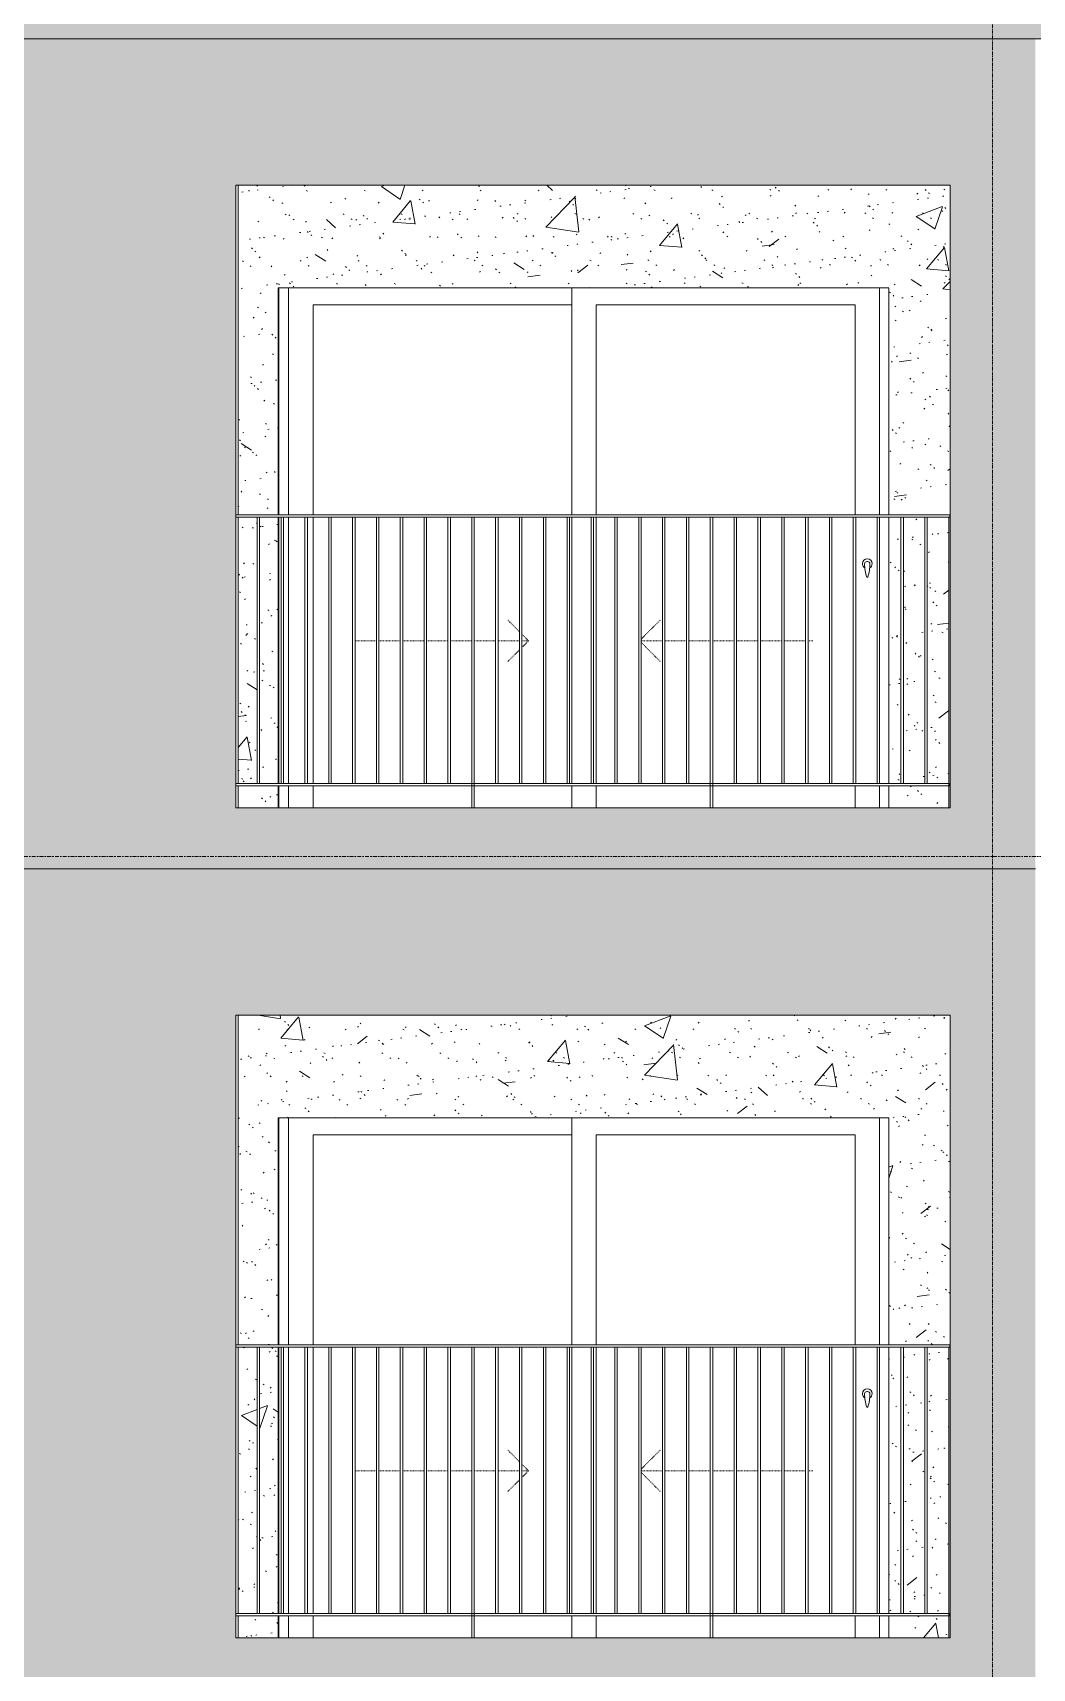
# Model space of a CAD drawing. Header units: millimetres. Extents: x 9199 to 175431, y -4466 to 35300.
# Drawn here: x 123670 to 127764, y 22675 to 29375 of the extents above; entities that cross this region are included whole.
import ezdxf

# ---------------------------------------------------------------- set-up
doc = ezdxf.new("R2010")
doc.units = ezdxf.units.MM
for name, pattern in [('Centre', [31.75, 6.35, -4.7625, 15.875, -4.7625]), ('Dash', [6, 3, -3]), ('Grid Line', [22.225, 12.7, -3.175, 3.175, -3.175])]:
    doc.linetypes.add(name, pattern=pattern)
for name, color, linetype, lineweight in [('0-2', 250, 'Continuous', 5), ('A-DOOR', 31, 'Continuous', 9), ('A-DOOR-FRAM', 31, 'Continuous', 9), ('A-DOOR-HDLN', 31, 'Dash', 18), ('A-FLOR-HRAL', 11, 'Continuous', 9), ('A-FLOR-LEVL-2', 51, 'Centre', 9), ('A-WALL', 113, 'Continuous', 9), ('A-WALL-PATT-1', 9, 'Continuous', 9), ('A-WALL-PATT-2', 111, 'Continuous', 5), ('I-WALL', 2, 'Continuous', 9), ('I-WALL-1', 7, 'Continuous', 9), ('S-GRID-1', 1, 'Grid Line', 9)]:
    doc.layers.add(name, color=color, linetype=linetype, lineweight=lineweight)
pattern_1 = [(50, (-51555.6, 1200), (1093.104, -95.634), [114.3, -1257.3]), (355, (-51555.6, 1200), (-211.457, 1146.34), [91.44, -1005.84]), (100.451, (-51464.5, 1192), (881.656, 1050.7), [97.14, -1068.54]), (46.184, (-51555.6, 1504.8), (1626.475, -252.26), [171.45, -1885.95]), (96.636, (-51420, 1483.8), (1424.42, 1484.565), [145.71, -1602.81]), (351.184, (-51555.6, 1504.8), (1424.43, 1484.55), [137.16, -1508.76]), (21, (-51403.2, 1428.6), (909.686, -613.59), [114.3, -1257.3]), (326, (-51403.2, 1428.6), (370.81, 1105.13), [91.44, -1005.84]), (71.451, (-51327.4, 1377.5), (1280.503, 491.528), [97.14, -1068.54]), (37.5, (-51555.58, 1200), (18.5313, 507.33), [50.292, -943.356, 50.292, -970.788, -1009.65]), (37.5, (-51555.58, 1200), (18.5313, 507.33), [-2014.728, 50.292, -959.358]), (7.5, (-51555.6, 1200), (400.918, 601.084), [50.292, -531.876, 50.292, -920.496, -384.81]), (7.5, (-51555.6, 1200), (400.918, 601.084), [-1552.956, 50.292, -334.518]), (327.5, (-51895.43, 1200), (813.545, -34.374), [50.292, -330.708, 50.292, -1138.428, -1577.34]), (327.5, (-51895.43, 1200), (813.545, -34.374), [-1569.72, 50.292, -1527.048]), (317.5, (-52047.8, 1200), (888.775, 152.56), [50.292, -445.008, 50.292, -739.14, -1120.14]), (317.5, (-52047.8, 1200), (888.775, 152.56), [-1284.732, 50.292, -1069.848])]
pattern_2 = [(37.5, (-51555.58, 1200), (-4.79953, 146.8239), [5.029, -110.795, 5.029, -124.511, -123.825]), (37.5, (-51555.58, 1200), (-4.79953, 146.8239), [-245.364, 5.029, -118.796]), (7.5, (-51555.58, 1200), (134.8574, 215.0472), [5.029, -57.455, 5.029, -99.365, -40.005]), (7.5, (-51555.58, 1200), (134.8574, 215.0472), [-166.878, 5.029, -34.976]), (327.5, (-51649.3, 1200), (237.29776, 0.4316), [5.029, -33.071, 5.029, -132.131, -179.07]), (327.5, (-51649.3, 1200), (237.29776, 0.4316), [-175.26, 5.029, -174.041]), (317.5, (-51649.3, 1200), (229.067, 66.8792), [5.029, -14.021, 5.029, -84.887, -102.87]), (317.5, (-51649.3, 1200), (229.067, 66.8792), [-108.966, 5.029, -97.841])]

# ---------------------------------------------------------------- blocks, each defined once
blk = doc.blocks.new('NCV_TKTC_TANG 6 - 8_rvt-4-TKCS_MẶT ĐỨNG HƯỚNG TÂY')
at = {"layer": 'A-WALL-PATT-1'}
h = blk.add_hatch(dxfattribs=at)
h.set_pattern_fill('FP_19', color=256, style=0, pattern_type=2)
h.set_pattern_definition(pattern_1)
h.paths.add_polyline_path([(-53716.9, 22800), (-53716.9, 22890), (-53962.4, 22890), (-53962.4, 22800)])
h.paths.add_polyline_path([(-56462.4, 22800), (-56462.4, 22890), (-56626.9, 22890), (-56626.9, 22800), (-56616.1, 22800)])
h.paths.add_polyline_path([(-56462.4, 22900), (-56462.4, 23990), (-56538.8, 23990), (-56538.8, 22900)])
h.paths.add_polyline_path([(-53716.9, 22900), (-53716.9, 23990), (-53804.6, 23990), (-53804.6, 22900)])
h.paths.add_polyline_path([(-53814.6, 22900), (-53814.6, 23990), (-53902.2, 23990), (-53902.2, 22900), (-53851.3, 22900)])
h.paths.add_polyline_path([(-56626.9, 22900), (-56548.8, 22900), (-56548.8, 23990), (-56626.9, 23990), (-56626.9, 23156.3)])
h.paths.add_polyline_path([(-53962.4, 22900), (-53912.2, 22900), (-53912.2, 23990), (-53962.4, 23990), (-53962.4, 22979.4)])
h.paths.add_polyline_path([(-53711.9, 23990), (-53711.5, 23990), (-53711.5, 25350), (-56626.9, 25350), (-56626.9, 24000), (-56462.4, 24000), (-56462.4, 24930), (-53962.4, 24930), (-53962.4, 24000), (-53711.9, 24000)])
h = blk.add_hatch(dxfattribs=at)
h.set_pattern_fill('FP_20', color=256, style=0, pattern_type=2)
h.set_pattern_definition(pattern_2)
h.paths.add_polyline_path([(-53716.9, 22800), (-53716.9, 22890), (-53962.4, 22890), (-53962.4, 22800)])
h.paths.add_polyline_path([(-56462.4, 22800), (-56462.4, 22890), (-56626.9, 22890), (-56626.9, 22800), (-56616.1, 22800)])
h.paths.add_polyline_path([(-56462.4, 22900), (-56462.4, 23990), (-56538.8, 23990), (-56538.8, 22900)])
h.paths.add_polyline_path([(-53716.9, 22900), (-53716.9, 23990), (-53804.6, 23990), (-53804.6, 22900)])
h.paths.add_polyline_path([(-53814.6, 22900), (-53814.6, 23990), (-53902.2, 23990), (-53902.2, 22900), (-53851.3, 22900)])
h.paths.add_polyline_path([(-56626.9, 22900), (-56548.8, 22900), (-56548.8, 23990), (-56626.9, 23990), (-56626.9, 23156.3)])
h.paths.add_polyline_path([(-53962.4, 22900), (-53912.2, 22900), (-53912.2, 23990), (-53962.4, 23990), (-53962.4, 22979.4)])
h.paths.add_polyline_path([(-53711.9, 23990), (-53711.5, 23990), (-53711.5, 25350), (-56626.9, 25350), (-56626.9, 24000), (-56462.4, 24000), (-56462.4, 24930), (-53962.4, 24930), (-53962.4, 24000), (-53711.9, 24000)])
at = {"layer": 'I-WALL-1'}
for p, q in [((-56626.9, 25350), (-56626.9, 24000)), ((-56462.4, 24000), (-56462.4, 24930)), ((-56462.4, 24930), (-53962.4, 24930)), ((-53962.4, 24930), (-53962.4, 24000)), ((-56626.9, 23990), (-56626.9, 22900)), ((-56462.4, 22900), (-56462.4, 23990)), ((-53962.4, 23990), (-53962.4, 22900)), ((-56626.9, 22890), (-56626.9, 22800)), ((-56462.4, 22800), (-56462.4, 22890)), ((-53962.4, 22890), (-53962.4, 22800))]:
    blk.add_line(p, q, dxfattribs=at)
blk = doc.blocks.new('NCV_TKTC_TANG 6 - 8_rvt-5-TKCS_MẶT ĐỨNG HƯỚNG TÂY')
at = {"layer": 'A-WALL-PATT-1'}
h = blk.add_hatch(dxfattribs=at)
h.set_pattern_fill('FP_19', color=256, style=0, pattern_type=2)
h.set_pattern_definition(pattern_1)
h.paths.add_polyline_path([(-56616.1, 26200), (-56462.4, 26200), (-56462.4, 26290), (-56626.9, 26290), (-56626.9, 26200)])
h.paths.add_polyline_path([(-53716.9, 26200), (-53716.9, 26290), (-53962.4, 26290), (-53962.4, 26200)])
h.paths.add_polyline_path([(-56462.4, 26300), (-56462.4, 27390), (-56538.8, 27390), (-56538.8, 26300)])
h.paths.add_polyline_path([(-53716.9, 26300), (-53716.9, 27390), (-53804.6, 27390), (-53804.6, 26300)])
h.paths.add_polyline_path([(-56548.8, 26300), (-56548.8, 27390), (-56626.9, 27390), (-56626.9, 26300), (-56555.6, 26300)])
h.paths.add_polyline_path([(-53962.4, 26300), (-53912.2, 26300), (-53912.2, 27390), (-53962.4, 27390), (-53962.4, 26379.4)])
h.paths.add_polyline_path([(-53902.2, 26300), (-53814.6, 26300), (-53814.6, 27390), (-53902.2, 27390), (-53902.2, 26336.4)])
h.paths.add_polyline_path([(-53711.9, 27390), (-53711.5, 27390), (-53711.5, 28750), (-56626.9, 28750), (-56626.9, 27400), (-56462.4, 27400), (-56462.4, 28330), (-53962.4, 28330), (-53962.4, 27400), (-53711.9, 27400)])
h = blk.add_hatch(dxfattribs=at)
h.set_pattern_fill('FP_20', color=256, style=0, pattern_type=2)
h.set_pattern_definition(pattern_2)
h.paths.add_polyline_path([(-56616.1, 26200), (-56462.4, 26200), (-56462.4, 26290), (-56626.9, 26290), (-56626.9, 26200)])
h.paths.add_polyline_path([(-53716.9, 26200), (-53716.9, 26290), (-53962.4, 26290), (-53962.4, 26200)])
h.paths.add_polyline_path([(-56462.4, 26300), (-56462.4, 27390), (-56538.8, 27390), (-56538.8, 26300)])
h.paths.add_polyline_path([(-53716.9, 26300), (-53716.9, 27390), (-53804.6, 27390), (-53804.6, 26300)])
h.paths.add_polyline_path([(-56548.8, 26300), (-56548.8, 27390), (-56626.9, 27390), (-56626.9, 26300), (-56555.6, 26300)])
h.paths.add_polyline_path([(-53962.4, 26300), (-53912.2, 26300), (-53912.2, 27390), (-53962.4, 27390), (-53962.4, 26379.4)])
h.paths.add_polyline_path([(-53902.2, 26300), (-53814.6, 26300), (-53814.6, 27390), (-53902.2, 27390), (-53902.2, 26336.4)])
h.paths.add_polyline_path([(-53711.9, 27390), (-53711.5, 27390), (-53711.5, 28750), (-56626.9, 28750), (-56626.9, 27400), (-56462.4, 27400), (-56462.4, 28330), (-53962.4, 28330), (-53962.4, 27400), (-53711.9, 27400)])
at = {"layer": 'I-WALL-1'}
for p, q in [((-56626.9, 28750), (-56626.9, 27400)), ((-56462.4, 27400), (-56462.4, 28330)), ((-56462.4, 28330), (-53962.4, 28330)), ((-53962.4, 28330), (-53962.4, 27400)), ((-56626.9, 27390), (-56626.9, 26300)), ((-56462.4, 26300), (-56462.4, 27390)), ((-53962.4, 27390), (-53962.4, 26300)), ((-56626.9, 26290), (-56626.9, 26200)), ((-56462.4, 26200), (-56462.4, 26290)), ((-53962.4, 26290), (-53962.4, 26200))]:
    blk.add_line(p, q, dxfattribs=at)
blk = doc.blocks.new('Railing - 10mm-1251313-TKCS_MẶT ĐỨNG HƯỚNG TÂY')
at = {"layer": 'A-FLOR-HRAL'}
for p, q in [((-70214.4, 2500), (-70214.4, 3590)), ((-70204.4, 2500), (-70204.4, 3590))]:
    blk.add_line(p, q, dxfattribs=at)
blk = doc.blocks.new('Railing - 50 x 10mm-V205-TKCS_MẶT ĐỨNG HƯỚNG TÂY')
at = {"layer": 'A-FLOR-HRAL'}
for p, q in [((-71091.4, 5800), (-71091.4, 6990)), ((-71081.4, 6990), (-71091.4, 6990)), ((-71081.4, 5800), (-71081.4, 6990))]:
    blk.add_line(p, q, dxfattribs=at)
blk = doc.blocks.new('Railing - 50 x 10mm-V231-TKCS_MẶT ĐỨNG HƯỚNG TÂY')
at = {"layer": 'A-FLOR-HRAL'}
for p in [(-61916.9, 16000), (-61911.5, 17190)]:
    blk.add_line(p, (-61916.9, 17190), dxfattribs=at)
blk = doc.blocks.new('Railing - 50 x 10mm-V209-TKCS_MẶT ĐỨNG HƯỚNG TÂY')
at = {"layer": 'A-FLOR-HRAL'}
blk.add_line((-56636.5, 5800), (-56636.5, 6990), dxfattribs=at)
blk = doc.blocks.new('Railing - Railing-3825095-TKCS_MẶT ĐỨNG HƯỚNG TÂY')
at = {"layer": 'A-FLOR-HRAL'}
for p, q in [((-56636.9, 22900), (-53711.9, 22900)), ((-53711.9, 22890), (-56636.9, 22890)), ((-53711.9, 22900), (-53711.9, 22890))]:
    blk.add_line(p, q, dxfattribs=at)
for name, p in [('Railing - 50 x 10mm-V209-TKCS_MẶT ĐỨNG HƯỚNG TÂY', (0, 17000)), ('Railing - 10mm-1251313-TKCS_MẶT ĐỨNG HƯỚNG TÂY', (13665.6, 20400)), ('Railing - 10mm-1251313-TKCS_MẶT ĐỨNG HƯỚNG TÂY', (13763.2, 20400)), ('Railing - 10mm-1251313-TKCS_MẶT ĐỨNG HƯỚNG TÂY', (13860.9, 20400)), ('Railing - 10mm-1251313-TKCS_MẶT ĐỨNG HƯỚNG TÂY', (13958.5, 20400)), ('Railing - 10mm-1251313-TKCS_MẶT ĐỨNG HƯỚNG TÂY', (14056.2, 20400)), ('Railing - 10mm-1251313-TKCS_MẶT ĐỨNG HƯỚNG TÂY', (14153.8, 20400)), ('Railing - 10mm-1251313-TKCS_MẶT ĐỨNG HƯỚNG TÂY', (14251.5, 20400)), ('Railing - 10mm-1251313-TKCS_MẶT ĐỨNG HƯỚNG TÂY', (14349.1, 20400)), ('Railing - 10mm-1251313-TKCS_MẶT ĐỨNG HƯỚNG TÂY', (14446.8, 20400)), ('Railing - 50 x 10mm-V205-TKCS_MẶT ĐỨNG HƯỚNG TÂY', (15421.4, 17000)), ('Railing - 10mm-1251313-TKCS_MẶT ĐỨNG HƯỚNG TÂY', (14642.1, 20400)), ('Railing - 10mm-1251313-TKCS_MẶT ĐỨNG HƯỚNG TÂY', (14739.7, 20400)), ('Railing - 10mm-1251313-TKCS_MẶT ĐỨNG HƯỚNG TÂY', (14837.4, 20400)), ('Railing - 10mm-1251313-TKCS_MẶT ĐỨNG HƯỚNG TÂY', (14935, 20400)), ('Railing - 10mm-1251313-TKCS_MẶT ĐỨNG HƯỚNG TÂY', (15032.7, 20400)), ('Railing - 10mm-1251313-TKCS_MẶT ĐỨNG HƯỚNG TÂY', (15130.3, 20400)), ('Railing - 10mm-1251313-TKCS_MẶT ĐỨNG HƯỚNG TÂY', (15228, 20400)), ('Railing - 10mm-1251313-TKCS_MẶT ĐỨNG HƯỚNG TÂY', (15325.6, 20400)), ('Railing - 10mm-1251313-TKCS_MẶT ĐỨNG HƯỚNG TÂY', (15423.3, 20400)), ('Railing - 50 x 10mm-V205-TKCS_MẶT ĐỨNG HƯỚNG TÂY', (16397.9, 17000)), ('Railing - 10mm-1251313-TKCS_MẶT ĐỨNG HƯỚNG TÂY', (15618.6, 20400)), ('Railing - 10mm-1251313-TKCS_MẶT ĐỨNG HƯỚNG TÂY', (15716.2, 20400)), ('Railing - 10mm-1251313-TKCS_MẶT ĐỨNG HƯỚNG TÂY', (15813.9, 20400)), ('Railing - 10mm-1251313-TKCS_MẶT ĐỨNG HƯỚNG TÂY', (15911.5, 20400)), ('Railing - 10mm-1251313-TKCS_MẶT ĐỨNG HƯỚNG TÂY', (16009.2, 20400)), ('Railing - 10mm-1251313-TKCS_MẶT ĐỨNG HƯỚNG TÂY', (16106.8, 20400)), ('Railing - 10mm-1251313-TKCS_MẶT ĐỨNG HƯỚNG TÂY', (16204.5, 20400)), ('Railing - 10mm-1251313-TKCS_MẶT ĐỨNG HƯỚNG TÂY', (16302.1, 20400)), ('Railing - 10mm-1251313-TKCS_MẶT ĐỨNG HƯỚNG TÂY', (16399.8, 20400)), ('Railing - 50 x 10mm-V231-TKCS_MẶT ĐỨNG HƯỚNG TÂY', (8200, 6800))]:
    blk.add_blockref(name, p)
blk = doc.blocks.new('Top Rail Type - Top Rail_Internal_-3825098-TKCS_MẶT ĐỨNG HƯỚNG TÂY')
at = {"layer": 'A-FLOR-HRAL'}
for p, q in [((-53711.9, 24000), (-56636.9, 24000)), ((-53711.9, 23990), (-56636.9, 23990)), ((-53711.9, 24000), (-53711.9, 23990))]:
    blk.add_line(p, q, dxfattribs=at)
blk = doc.blocks.new('DEG_02-DEG_03 - DEG_02-2500x2400mm-CỬA ĐI 02 CÁNH TRƯỢT-V221-TKCS_MẶT ĐỨNG HƯỚNG TÂY')
at = {"layer": 'A-DOOR'}
for p, q in [((-55260.3, 10400), (-55260.3, 11330)), ((-54000.3, 11330), (-54000.3, 10400)), ((-56320.3, 11260), (-56320.3, 10400)), ((-56320.3, 11260), (-55260.3, 11260)), ((-55160.3, 11260), (-55160.3, 10400)), ((-55160.3, 11260), (-54100.3, 11260)), ((-54100.3, 10400), (-54100.3, 11260)), ((-56320.3, 10390), (-56320.3, 9300)), ((-55260.3, 9300), (-55260.3, 10390)), ((-55160.3, 10390), (-55160.3, 9300)), ((-56320.3, 9290), (-56320.3, 9200)), ((-55260.3, 9200), (-55260.3, 9290)), ((-55160.3, 9290), (-55160.3, 9200)), ((-54100.3, 9200), (-54100.3, 9290)), ((-54000.3, 9290), (-54000.3, 9200))]:
    blk.add_line(p, q, dxfattribs=at)
at = {"layer": 'A-DOOR', "flags": 128}
blk.add_lwpolyline([(-54048.8, 10208.7), (-54048.8, 10208.7), (-54048.8, 10208.7), (-54048.8, 10208.7), (-54048.8, 10208.7), (-54048.9, 10208.7), (-54048.9, 10208.7), (-54048.9, 10208.7), (-54048.9, 10208.7), (-54048.9, 10208.7), (-54049, 10208.7), (-54049, 10208.7), (-54049, 10208.7), (-54049, 10208.7), (-54049.1, 10208.7), (-54049.1, 10208.7), (-54049.1, 10208.7), (-54049.2, 10208.7), (-54049.2, 10208.7), (-54049.3, 10208.7), (-54049.3, 10208.7), (-54049.4, 10208.7), (-54049.4, 10208.7), (-54049.5, 10208.7), (-54049.5, 10208.7), (-54049.6, 10208.7), (-54049.6, 10208.7), (-54049.7, 10208.7), (-54049.7, 10208.7), (-54049.8, 10208.7), (-54049.8, 10208.7), (-54049.9, 10208.7), (-54049.9, 10208.7), (-54050, 10208.7), (-54050.1, 10208.7), (-54050.1, 10208.7), (-54050.2, 10208.7), (-54050.2, 10208.7), (-54050.3, 10208.7), (-54050.4, 10208.7), (-54050.4, 10208.7), (-54050.5, 10208.7), (-54050.5, 10208.7), (-54050.6, 10208.7), (-54050.7, 10208.7), (-54050.7, 10208.7), (-54050.8, 10208.7), (-54050.8, 10208.7), (-54050.9, 10208.7), (-54050.9, 10208.7), (-54051, 10208.7), (-54051, 10208.7), (-54051.1, 10208.7), (-54051.1, 10208.7), (-54051.2, 10208.7), (-54051.2, 10208.7), (-54051.3, 10208.7), (-54051.3, 10208.7), (-54051.4, 10208.7), (-54051.4, 10208.7), (-54051.5, 10208.7), (-54051.5, 10208.7), (-54051.5, 10208.7), (-54051.6, 10208.7), (-54051.6, 10208.7), (-54051.6, 10208.7), (-54051.7, 10208.7), (-54051.7, 10208.7), (-54051.7, 10208.7), (-54051.7, 10208.7), (-54051.7, 10208.7), (-54051.8, 10208.7), (-54051.8, 10208.7), (-54051.8, 10208.7), (-54051.8, 10208.7), (-54051.8, 10208.7), (-54051.8, 10208.7)], dxfattribs=at)
at = {"layer": 'A-DOOR'}
for centre, radius, start, end in [((-54050.3, 10200), 20, 0, 180), ((-54050.3, 10200), 20, 180, 240), ((-54051.8, 10199.2), 9.45, 90, 180), ((-53896.5, 10199.2), 164.8, 180, 199.13397), ((-54048.8, 10199.2), 9.45, 0, 90), ((-54204.1, 10199.2), 164.8, 340.86603, 0), ((-54050.3, 10200), 20, 300, 0), ((-54049.9, 10146), 2.34, 199.13397, 261.03098), ((-54050.7, 10146), 2.34, 278.96902, 340.86603)]:
    blk.add_arc(centre, radius, start, end, dxfattribs=at)
at = {"layer": 'A-DOOR-FRAM'}
for p, q in [((-56460.3, 11330), (-56460.3, 10400)), ((-56420.3, 10400), (-56420.3, 11330)), ((-54000.3, 10400), (-54000.3, 11330)), ((-56460.3, 10390), (-56460.3, 9300)), ((-56420.3, 9300), (-56420.3, 10390)), ((-56460.3, 9290), (-56460.3, 9200)), ((-56420.3, 9200), (-56420.3, 9290)), ((-54000.3, 9200), (-54000.3, 9290))]:
    blk.add_line(p, q, dxfattribs=at)
at = {"layer": 'A-DOOR-HDLN'}
for p, q in [((-55474.7, 9921.3), (-55522.4, 9969.1)), ((-54976.4, 9890.9), (-54898.2, 9969.1)), ((-56147.6, 9884.2), (-56060.6, 9884.2)), ((-56050.6, 9884.2), (-55962.9, 9884.2)), ((-55952.9, 9884.2), (-55865.3, 9884.2)), ((-55855.3, 9884.2), (-55767.6, 9884.2)), ((-55757.6, 9884.2), (-55670, 9884.2)), ((-55660, 9884.2), (-55572.3, 9884.2)), ((-55562.3, 9884.2), (-55474.7, 9884.2)), ((-55437.6, 9884.2), (-55464.7, 9911.3)), ((-55437.6, 9884.2), (-55464.7, 9857.1)), ((-55464.7, 9884.2), (-55437.6, 9884.2)), ((-54888.7, 9884.2), (-54976.4, 9884.2)), ((-54976.4, 9877.6), (-54898.2, 9799.4)), ((-54791.1, 9884.2), (-54878.7, 9884.2)), ((-54693.4, 9884.2), (-54781.1, 9884.2)), ((-54595.8, 9884.2), (-54683.4, 9884.2)), ((-54498.1, 9884.2), (-54585.8, 9884.2)), ((-54400.5, 9884.2), (-54488.1, 9884.2)), ((-54302.8, 9884.2), (-54390.5, 9884.2)), ((-54273.1, 9884.2), (-54292.8, 9884.2)), ((-55474.7, 9847.1), (-55522.4, 9799.4))]:
    blk.add_line(p, q, dxfattribs=at)
blk = doc.blocks.new('Railing - Railing-3828344-TKCS_MẶT ĐỨNG HƯỚNG TÂY')
at = {"layer": 'A-FLOR-HRAL'}
for p, q in [((-56636.9, 26300), (-53711.9, 26300)), ((-53711.9, 26290), (-56636.9, 26290)), ((-53711.9, 26300), (-53711.9, 26290))]:
    blk.add_line(p, q, dxfattribs=at)
for name, p in [('Railing - 50 x 10mm-V209-TKCS_MẶT ĐỨNG HƯỚNG TÂY', (0, 20400)), ('Railing - 10mm-1251313-TKCS_MẶT ĐỨNG HƯỚNG TÂY', (13665.6, 23800)), ('Railing - 10mm-1251313-TKCS_MẶT ĐỨNG HƯỚNG TÂY', (13763.2, 23800)), ('Railing - 10mm-1251313-TKCS_MẶT ĐỨNG HƯỚNG TÂY', (13860.9, 23800)), ('Railing - 10mm-1251313-TKCS_MẶT ĐỨNG HƯỚNG TÂY', (13958.5, 23800)), ('Railing - 10mm-1251313-TKCS_MẶT ĐỨNG HƯỚNG TÂY', (14056.2, 23800)), ('Railing - 10mm-1251313-TKCS_MẶT ĐỨNG HƯỚNG TÂY', (14153.8, 23800)), ('Railing - 10mm-1251313-TKCS_MẶT ĐỨNG HƯỚNG TÂY', (14251.5, 23800)), ('Railing - 10mm-1251313-TKCS_MẶT ĐỨNG HƯỚNG TÂY', (14349.1, 23800)), ('Railing - 10mm-1251313-TKCS_MẶT ĐỨNG HƯỚNG TÂY', (14446.8, 23800)), ('Railing - 50 x 10mm-V205-TKCS_MẶT ĐỨNG HƯỚNG TÂY', (15421.4, 20400)), ('Railing - 10mm-1251313-TKCS_MẶT ĐỨNG HƯỚNG TÂY', (14642.1, 23800)), ('Railing - 10mm-1251313-TKCS_MẶT ĐỨNG HƯỚNG TÂY', (14739.7, 23800)), ('Railing - 10mm-1251313-TKCS_MẶT ĐỨNG HƯỚNG TÂY', (14837.4, 23800)), ('Railing - 10mm-1251313-TKCS_MẶT ĐỨNG HƯỚNG TÂY', (14935, 23800)), ('Railing - 10mm-1251313-TKCS_MẶT ĐỨNG HƯỚNG TÂY', (15032.7, 23800)), ('Railing - 10mm-1251313-TKCS_MẶT ĐỨNG HƯỚNG TÂY', (15130.3, 23800)), ('Railing - 10mm-1251313-TKCS_MẶT ĐỨNG HƯỚNG TÂY', (15228, 23800)), ('Railing - 10mm-1251313-TKCS_MẶT ĐỨNG HƯỚNG TÂY', (15325.6, 23800)), ('Railing - 10mm-1251313-TKCS_MẶT ĐỨNG HƯỚNG TÂY', (15423.3, 23800)), ('Railing - 50 x 10mm-V205-TKCS_MẶT ĐỨNG HƯỚNG TÂY', (16397.9, 20400)), ('Railing - 10mm-1251313-TKCS_MẶT ĐỨNG HƯỚNG TÂY', (15618.6, 23800)), ('Railing - 10mm-1251313-TKCS_MẶT ĐỨNG HƯỚNG TÂY', (15716.2, 23800)), ('Railing - 10mm-1251313-TKCS_MẶT ĐỨNG HƯỚNG TÂY', (15813.9, 23800)), ('Railing - 10mm-1251313-TKCS_MẶT ĐỨNG HƯỚNG TÂY', (15911.5, 23800)), ('Railing - 10mm-1251313-TKCS_MẶT ĐỨNG HƯỚNG TÂY', (16009.2, 23800)), ('Railing - 10mm-1251313-TKCS_MẶT ĐỨNG HƯỚNG TÂY', (16106.8, 23800)), ('Railing - 10mm-1251313-TKCS_MẶT ĐỨNG HƯỚNG TÂY', (16204.5, 23800)), ('Railing - 10mm-1251313-TKCS_MẶT ĐỨNG HƯỚNG TÂY', (16302.1, 23800)), ('Railing - 10mm-1251313-TKCS_MẶT ĐỨNG HƯỚNG TÂY', (16399.8, 23800)), ('Railing - 50 x 10mm-V231-TKCS_MẶT ĐỨNG HƯỚNG TÂY', (8200, 10200))]:
    blk.add_blockref(name, p)
blk = doc.blocks.new('Top Rail Type - Top Rail_Internal_-3828347-TKCS_MẶT ĐỨNG HƯỚNG TÂY')
at = {"layer": 'A-FLOR-HRAL'}
for p, q in [((-53711.9, 27400), (-56636.9, 27400)), ((-53711.9, 27390), (-56636.9, 27390)), ((-53711.9, 27400), (-53711.9, 27390))]:
    blk.add_line(p, q, dxfattribs=at)

msp = doc.modelspace()

# ---------------------------------------------------------------- hatches: boundary and pattern name
at = {"layer": 'A-WALL-PATT-2'}
msp.add_hatch(color=256, dxfattribs=at).paths.add_polyline_path([(134239.9, 29350), (163901.2, 29350), (163901.2, 30750), (102901.2, 30750), (102901.2, 29350), (132123.6, 29350)])
h = msp.add_hatch(color=256, dxfattribs=at)
h.paths.add_polyline_path([(123658.2, 25950), (124297.9, 25950), (124297.9, 29350), (121201.2, 29350), (121201.2, 25950), (123302.9, 25950)])
h.paths.add_polyline_path([(121902.9, 27000), (121902.9, 28400), (123302.9, 28400), (123302.9, 27000), (121943.8, 27000)])
h = msp.add_hatch(color=256, dxfattribs=at)
h.paths.add_polyline_path([(126832.7, 25950), (127776.2, 25950), (127776.2, 29350), (124297.9, 29350), (124297.9, 25950), (125774.5, 25950)])
h.paths.add_polyline_path([(125774.5, 26200), (124501.2, 26200), (124501.2, 28750), (127426.7, 28750), (127426.7, 26200), (126832.7, 26200)])
h = msp.add_hatch(color=256, dxfattribs=at)
h.paths.add_polyline_path([(123658.2, 22550), (124297.9, 22550), (124297.9, 25950), (121201.2, 25950), (121201.2, 22550), (121541.8, 22550)])
h.paths.add_polyline_path([(123261.9, 23600), (121902.9, 23600), (121902.9, 25000), (123302.9, 25000), (123302.9, 23600)])
h = msp.add_hatch(color=256, dxfattribs=at)
h.paths.add_polyline_path([(124297.9, 22550), (127776.2, 22550), (127776.2, 25950), (124297.9, 25950), (124297.9, 23156.3)])
h.paths.add_polyline_path([(125774.5, 22800), (124501.2, 22800), (124501.2, 25350), (127426.7, 25350), (127426.7, 22800), (126832.7, 22800)])

# ---------------------------------------------------------------- linework, layer by layer
at = {"layer": 'A-FLOR-LEVL-2'}
msp.add_line((96540.4, 26000), (171939.1, 26000), dxfattribs=at)
at = {"layer": 'A-WALL'}
for p, q in [((127776.2, 29350), (121201.2, 29350)), ((124501.2, 28750), (127426.7, 28750)), ((124501.2, 26200), (124501.2, 28750)), ((127426.7, 28750), (127426.7, 26200)), ((127426.7, 26200), (124501.2, 26200)), ((127776.2, 25950), (121201.2, 25950)), ((121201.2, 25950), (127776.2, 25950)), ((124501.2, 25350), (127426.7, 25350)), ((124501.2, 22800), (124501.2, 25350)), ((127426.7, 25350), (127426.7, 22800)), ((127426.7, 22800), (124501.2, 22800))]:
    msp.add_line(p, q, dxfattribs=at)
at = {"layer": 'I-WALL'}
msp.add_line((102491.2, 29350), (163911.2, 29350), dxfattribs=at)
at = {"layer": 'S-GRID-1'}
msp.add_line((127601.2, 634.2), (127601.2, 30542.5), dxfattribs=at)

# ---------------------------------------------------------------- block references
at = {"layer": '0-2'}
for name in ['NCV_TKTC_TANG 6 - 8_rvt-5-TKCS_MẶT ĐỨNG HƯỚNG TÂY', 'NCV_TKTC_TANG 6 - 8_rvt-4-TKCS_MẶT ĐỨNG HƯỚNG TÂY']:
    msp.add_blockref(name, (181138.2, 0), dxfattribs=at)
at = {"layer": 'A-DOOR'}
for p in [(181138.2, 17000), (181138.2, 13600)]:
    msp.add_blockref('DEG_02-DEG_03 - DEG_02-2500x2400mm-CỬA ĐI 02 CÁNH TRƯỢT-V221-TKCS_MẶT ĐỨNG HƯỚNG TÂY', p, dxfattribs=at)
at = {"layer": 'A-FLOR-HRAL'}
for name in ['Top Rail Type - Top Rail_Internal_-3828347-TKCS_MẶT ĐỨNG HƯỚNG TÂY', 'Railing - Railing-3828344-TKCS_MẶT ĐỨNG HƯỚNG TÂY', 'Top Rail Type - Top Rail_Internal_-3825098-TKCS_MẶT ĐỨNG HƯỚNG TÂY', 'Railing - Railing-3825095-TKCS_MẶT ĐỨNG HƯỚNG TÂY']:
    msp.add_blockref(name, (181138.2, 0), dxfattribs=at)

doc.saveas('drawing.dxf')
